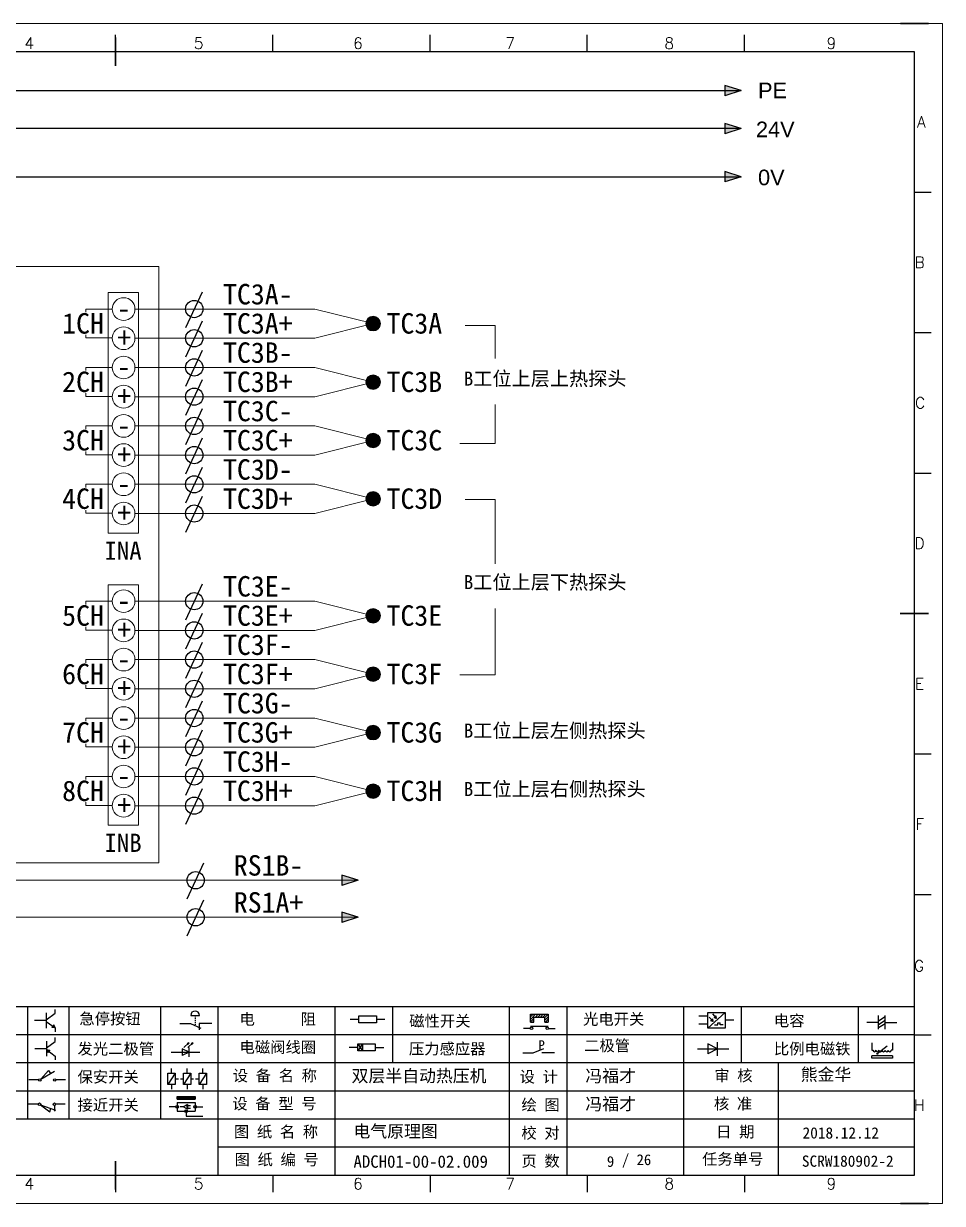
# Model space of a CAD drawing. Extents: x 33864 to 41687, y -3582 to -110.
# Drawn here: x 38392.3 to 38555.8, y -2914.6 to -2704.6 of the extents above; entities that cross this region are included whole.
import ezdxf
from ezdxf.enums import TextEntityAlignment as Align

# ---------------------------------------------------------------- set-up
doc = ezdxf.new("R2010")
doc.units = 0
doc.header["$MEASUREMENT"] = 0
doc.layers.add('AE_BOR', color=1, linetype='Continuous')
doc.layers.add('MISC', color=2, linetype='Continuous')
doc.styles.add('WD', font='romans.shx', dxfattribs={"bigfont": 'gbcbig.shx'})
doc.styles.add('样式 0', font='')
doc.styles.add('样式 8', font='arial.ttf')
doc.styles.add('汉字', font='')
doc.styles.get('样式 0').set_extended_font_data('KaiTi_GB2312')
doc.styles.get('汉字').set_extended_font_data('新宋体')

# ---------------------------------------------------------------- blocks, each defined once
blk = doc.blocks.new('磁性开关')
at = {"linetype": 'ByBlock'}
h = blk.add_hatch(dxfattribs=at)
h.set_pattern_fill('ANSI31', color=256, scale=0.1, style=0)
h.set_pattern_definition([(45, (0, 0), (-0.224506403, 0.224506403), [])])
h.paths.add_polyline_path([(-1907.69, -775.29), (-1910.88, -775.29), (-1910.88, -776.69), (-1910.25, -776.69), (-1910.25, -775.79), (-1908.31, -775.79), (-1908.31, -776.69), (-1907.69, -776.69)])
for p, q in [((-1910.88, -776.69), (-1910.88, -775.29)), ((-1910.88, -775.29), (-1907.69, -775.29)), ((-1910.88, -776.69), (-1910.25, -776.69)), ((-1910.25, -776.69), (-1910.25, -775.79)), ((-1910.25, -775.79), (-1908.31, -775.79)), ((-1908.31, -776.69), (-1908.31, -775.79)), ((-1908.31, -776.69), (-1907.69, -776.69)), ((-1907.69, -775.29), (-1907.69, -776.69)), ((-1910.91, -777.81), (-1912.09, -777.81)), ((-1910.88, -777.39), (-1907.69, -777.39)), ((-1907.66, -777.81), (-1906.48, -777.81))]:
    blk.add_line(p, q, dxfattribs=at)
for centre in [(-1910.68, -777.81), (-1907.88, -777.81)]:
    blk.add_circle(centre, 0.225, dxfattribs=at)
blk = doc.blocks.new('光电开关')
at = {"linetype": 'ByBlock'}
h = blk.add_hatch(dxfattribs=at)
h.set_pattern_fill('ANSI31', color=256, scale=0.01, style=0)
h.set_pattern_definition([(45, (0.172267, 0), (-0.0224506403, 0.0224506403), [])])
h.paths.add_polyline_path([(-1882.44, -776.34), (-1882.5, -775.91), (-1882.68, -776.07)])
h.paths.add_polyline_path([(-1882.44, -776.34), (-1882.68, -776.07), (-1882.86, -776.23)])
h.paths.add_polyline_path([(-1883.11, -776.45), (-1883.29, -776.61), (-1883.05, -776.88)])
h.paths.add_polyline_path([(-1883.29, -776.61), (-1883.47, -776.77), (-1883.05, -776.88)])
for p, q in [((-1884.01, -775.96), (-1885.56, -775.96)), ((-1880.91, -775.3), (-1884.01, -778.05)), ((-1883.75, -776.09), (-1883.05, -776.88)), ((-1883.11, -776.45), (-1883.47, -776.77)), ((-1883.05, -776.88), (-1883.47, -776.77)), ((-1883.14, -775.55), (-1882.44, -776.34)), ((-1883.05, -776.88), (-1883.11, -776.45)), ((-1882.5, -775.91), (-1882.86, -776.23)), ((-1882.44, -776.34), (-1882.86, -776.23)), ((-1882.44, -776.34), (-1882.5, -775.91)), ((-1879.37, -776.67), (-1880.91, -776.67)), ((-1884.01, -777.39), (-1885.56, -777.39)), ((-1882.78, -777.47), (-1882.23, -777.47)), ((-1882.23, -777.47), (-1882.23, -777.14)), ((-1882.23, -777.14), (-1881.78, -777.14)), ((-1881.78, -777.47), (-1881.78, -777.14)), ((-1881.23, -777.47), (-1881.78, -777.47))]:
    blk.add_line(p, q, dxfattribs=at)
blk.add_lwpolyline([(-1884.01, -775.3), (-1880.91, -775.3), (-1880.91, -778.05), (-1884.01, -778.05)], close=True, dxfattribs=at)
blk = doc.blocks.new('电磁阀线圈')
at = {"linetype": 'ByBlock'}
for p, q in [((-1854.61, -796.54), (-1856.17, -796.54)), ((-1854.61, -795.92), (-1853.75, -797.16)), ((-1853.75, -795.92), (-1854.61, -797.16)), ((-1853.75, -795.92), (-1853.75, -797.16)), ((-1851.53, -796.54), (-1849.97, -796.54))]:
    blk.add_line(p, q, dxfattribs=at)
blk.add_lwpolyline([(-1854.61, -795.92), (-1851.53, -795.92), (-1851.53, -797.16), (-1854.61, -797.16)], close=True, dxfattribs=at)
blk = doc.blocks.new('压力感应器')
at = {"linetype": 'ByBlock'}
for p, q in [((-1815.59, -777.73), (-1813.71, -776.93)), ((-1817.44, -777.73), (-1815.59, -777.73)), ((-1811.78, -777.73), (-1814.05, -777.73))]:
    blk.add_line(p, q, dxfattribs=at)
at = {"linetype": 'ByBlock', "insert": (-1814.65, -775.48), "char_height": 1.68, "width": 1.2242, "attachment_point": 1}
blk.add_mtext('{\\fNSimSun|b0|i0|c134|p49;P}', dxfattribs=at)
blk = doc.blocks.new('二极管')
at = {"linetype": 'ByBlock'}
for p, q in [((-1787.52, -776.77), (-1781.92, -776.77)), ((-1783.97, -776.77), (-1785.69, -775.9)), ((-1785.69, -775.9), (-1785.69, -777.65)), ((-1783.97, -776.77), (-1785.69, -777.65)), ((-1783.97, -777.99), (-1783.97, -775.56))]:
    blk.add_line(p, q, dxfattribs=at)
blk = doc.blocks.new('NPN三极管')
at = {"linetype": 'ByBlock'}
for p, q in [((-1785.73, -780.61), (-1785.73, -783.32)), ((-1785.73, -781.82), (-1784.15, -780.66)), ((-1784.15, -780.66), (-1784.15, -779.98)), ((-1785.73, -781.97), (-1787.81, -781.97)), ((-1785.73, -782.11), (-1784.15, -783.27)), ((-1784.41, -782.73), (-1784.74, -783.18)), ((-1784.15, -783.27), (-1784.74, -783.18)), ((-1784.15, -783.27), (-1784.41, -782.73)), ((-1784.15, -783.27), (-1784.15, -783.96))]:
    blk.add_line(p, q, dxfattribs=at)
blk = doc.blocks.new('PNP三极管')
at = {"linetype": 'ByBlock'}
for p, q in [((-1784.9, -785.38), (-1784.9, -788.09)), ((-1783.32, -785.43), (-1783.32, -784.75)), ((-1784.9, -786.74), (-1786.98, -786.74)), ((-1784.9, -786.59), (-1783.32, -785.43)), ((-1784.9, -786.88), (-1783.32, -788.04)), ((-1784.9, -786.88), (-1784.31, -786.97)), ((-1784.9, -786.88), (-1784.64, -787.42)), ((-1784.31, -786.97), (-1784.64, -787.42)), ((-1783.32, -788.04), (-1783.32, -788.73))]:
    blk.add_line(p, q, dxfattribs=at)
blk = doc.blocks.new('常开行程开关')
at = {"linetype": 'ByBlock'}
for p, q in [((-1785.89, -792.17), (-1784.52, -790.62)), ((-1785.89, -792.17), (-1783.43, -790.72)), ((-1784.52, -790.62), (-1784.19, -791.17)), ((-1786.29, -792.3), (-1788.01, -792.3)), ((-1781.48, -792.3), (-1783.21, -792.3))]:
    blk.add_line(p, q, dxfattribs=at)
for centre in [(-1786.07, -792.3), (-1783.42, -792.3)]:
    blk.add_circle(centre, 0.219, dxfattribs=at)
blk = doc.blocks.new('常闭行程开关')
at = {"linetype": 'ByBlock'}
for p, q in [((-1786.34, -796.62), (-1788.07, -796.62)), ((-1785.93, -796.72), (-1783.25, -797.7)), ((-1785.93, -796.72), (-1784.3, -798)), ((-1784.3, -798), (-1784.08, -797.4)), ((-1783.48, -796.84), (-1783.48, -797.85)), ((-1781.54, -796.62), (-1783.26, -796.62))]:
    blk.add_line(p, q, dxfattribs=at)
for centre in [(-1786.12, -796.62), (-1783.48, -796.62)]:
    blk.add_circle(centre, 0.219, dxfattribs=at)
blk = doc.blocks.new('电容')
at = {"linetype": 'ByBlock'}
for p, q in [((-1756.08, -782.99), (-1756.08, -780.56)), ((-1754.86, -780.79), (-1756.08, -781.55)), ((-1754.86, -782.99), (-1754.86, -780.56)), ((-1756.08, -781.77), (-1758.13, -781.77)), ((-1754.86, -781.44), (-1756.08, -782.2)), ((-1754.86, -781.99), (-1756.08, -782.75)), ((-1754.86, -781.77), (-1752.81, -781.77))]:
    blk.add_line(p, q, dxfattribs=at)
blk = doc.blocks.new('发光二极管')
at = {"linetype": 'ByBlock'}
for p, q in [((-1755.78, -785.92), (-1754.89, -785.14)), ((-1754.89, -785.14), (-1755.2, -785.22)), ((-1755.2, -785.22), (-1755.01, -785.43)), ((-1755.08, -785.92), (-1754.18, -785.14)), ((-1754.89, -785.14), (-1755.01, -785.43)), ((-1754.18, -785.14), (-1754.49, -785.22)), ((-1754.49, -785.22), (-1754.31, -785.43)), ((-1754.18, -785.14), (-1754.31, -785.43)), ((-1758.01, -786.77), (-1752.89, -786.77)), ((-1754.84, -786.77), (-1756.04, -786.16)), ((-1756.04, -786.16), (-1756.04, -787.39)), ((-1754.84, -786.77), (-1756.04, -787.39)), ((-1754.84, -787.63), (-1754.84, -785.92))]:
    blk.add_line(p, q, dxfattribs=at)
blk = doc.blocks.new('比例电磁阀')
at = {"linetype": 'ByBlock'}
for p, q in [((-1757.26, -775.38), (-1757.26, -776.71)), ((-1757.26, -776.71), (-1757.05, -776.71)), ((-1754.5, -775.98), (-1756.35, -777.44)), ((-1753.58, -776.71), (-1753.8, -776.71)), ((-1753.58, -775.38), (-1753.58, -776.71)), ((-1753.6, -777.73), (-1757.25, -777.73)), ((-1757.25, -778.13), (-1757.25, -777.73)), ((-1753.6, -778.13), (-1757.25, -778.13)), ((-1756.35, -777.44), (-1756.25, -777.25)), ((-1756.35, -777.44), (-1756.15, -777.38)), ((-1756.15, -777.38), (-1756.25, -777.25)), ((-1753.6, -777.73), (-1753.6, -778.13))]:
    blk.add_line(p, q, dxfattribs=at)
for centre in [(-1756.78, -776.71), (-1756.24, -776.71), (-1755.7, -776.71), (-1755.15, -776.71), (-1754.61, -776.71), (-1754.07, -776.71)]:
    blk.add_arc(centre, 0.271, 180, 0, dxfattribs=at)
blk = doc.blocks.new('保安开关')
at = {"linetype": 'ByBlock'}
for p, q in [((-1757.33, -790.79), (-1758.6, -792.81)), ((-1757.96, -790.79), (-1757.96, -789.97)), ((-1754.54, -790.79), (-1755.81, -792.81)), ((-1755.17, -790.79), (-1755.17, -789.97)), ((-1751.75, -790.79), (-1753.02, -792.81)), ((-1752.39, -790.79), (-1752.39, -789.97)), ((-1757.96, -792.81), (-1757.96, -793.62)), ((-1757.33, -791.8), (-1756.72, -791.8)), ((-1756.35, -791.8), (-1755.89, -791.8)), ((-1755.17, -792.81), (-1755.17, -793.62)), ((-1754.52, -791.8), (-1754.06, -791.8)), ((-1753.69, -791.8), (-1753.08, -791.8)), ((-1752.39, -792.81), (-1752.39, -793.62))]:
    blk.add_line(p, q, dxfattribs=at)
for points in [[(-1758.6, -790.79), (-1757.33, -790.79), (-1757.33, -792.81), (-1758.6, -792.81)], [(-1755.81, -790.79), (-1754.54, -790.79), (-1754.54, -792.81), (-1755.81, -792.81)], [(-1753.02, -790.79), (-1751.75, -790.79), (-1751.75, -792.81), (-1753.02, -792.81)]]:
    blk.add_lwpolyline(points, close=True, dxfattribs=at)
blk = doc.blocks.new('接近开关')
at = {"linetype": 'ByBlock'}
h = blk.add_hatch(dxfattribs=at)
h.set_pattern_fill('ANSI31', color=256, scale=0.01, style=0)
h.set_pattern_definition([(45, (-89.131516, -30.795668), (-0.0224506403, 0.0224506403), [])])
h.paths.add_polyline_path([(-1513.76, -1123.35), (-1513.76, -1122.85), (-1516.96, -1122.85), (-1516.96, -1123.35)])
for p, q in [((-1516.96, -1123.35), (-1516.96, -1122.85)), ((-1516.96, -1122.85), (-1513.76, -1122.85)), ((-1516.96, -1123.35), (-1513.76, -1123.35)), ((-1513.76, -1122.85), (-1513.76, -1123.35)), ((-1517.18, -1124.71), (-1518.36, -1124.71)), ((-1516.96, -1123.95), (-1513.76, -1123.95)), ((-1516.96, -1123.95), (-1516.96, -1125.47)), ((-1516.96, -1125.47), (-1513.76, -1125.47)), ((-1515.91, -1124.71), (-1516.45, -1124.71)), ((-1515.11, -1124.31), (-1515.91, -1124.71)), ((-1515.11, -1125.11), (-1515.91, -1124.71)), ((-1515.33, -1124.53), (-1515.17, -1124.53)), ((-1515.33, -1124.88), (-1515.17, -1124.88)), ((-1515.25, -1124.45), (-1515.25, -1124.61)), ((-1515.11, -1124.31), (-1515.11, -1125.11)), ((-1515.11, -1124.48), (-1514.58, -1124.48)), ((-1515.11, -1124.94), (-1514.58, -1124.94)), ((-1513.76, -1123.95), (-1513.76, -1125.47)), ((-1513.54, -1124.71), (-1512.36, -1124.71)), ((-1515.36, -1125.69), (-1515.36, -1126.36)), ((-1515.36, -1126.36), (-1512.36, -1126.36))]:
    blk.add_line(p, q, dxfattribs=at)
for centre in [(-1516.96, -1124.71), (-1515.36, -1125.47), (-1513.76, -1124.71)]:
    blk.add_circle(centre, 0.225, dxfattribs=at)
blk = doc.blocks.new('电阻')
at = {"linetype": 'ByBlock'}
for p, q in [((-3.09, 0), (-1.57, 0)), ((1.57, 0), (3.09, 0))]:
    blk.add_line(p, q, dxfattribs=at)
blk.add_lwpolyline([(-1.57, 0.63), (1.57, 0.63), (1.57, -0.63), (-1.57, -0.63)], close=True, dxfattribs=at)
blk = doc.blocks.new('急停按钮')
at = {"linetype": 'ByBlock'}
for p, q in [((-1.86, 0), (0, 0)), ((0, 0), (1.88, -0.81)), ((0.06, 1.45), (1.61, 1.45)), ((0.83, 1.45), (0.83, 1.24)), ((0.83, 1.07), (0.83, 0.85)), ((0.83, 0.68), (0.83, 0.47)), ((0.83, 0.29), (0.83, 0.08)), ((3.81, 0), (1.54, 0)), ((1.54, 0), (1.54, -1.15)), ((0.83, -0.09), (0.83, -0.24))]:
    blk.add_line(p, q, dxfattribs=at)
blk.add_arc((0.83, 1.45), 0.774, 0, 180)

msp = doc.modelspace()

# ---------------------------------------------------------------- hatches: boundary and pattern name
for points in [[(38517.108, -2722.406), (38520.026, -2723.341), (38517.108, -2724.276)], [(38517.108, -2730.971), (38520.026, -2731.907), (38517.108, -2732.842)], [(38448.93, -2856.203), (38451.849, -2857.138), (38448.93, -2858.073)], [(38448.93, -2862.784), (38451.849, -2863.72), (38448.93, -2864.655)]]:
    msp.add_hatch(color=256).paths.add_polyline_path(points)
at = {"lineweight": 0}
h = msp.add_hatch(color=256, dxfattribs=at)
edge = h.paths.add_edge_path()
edge.add_arc((38454.494, -2758.055), 1.3, 0, 360)
h = msp.add_hatch(color=256, dxfattribs=at)
edge = h.paths.add_edge_path()
edge.add_arc((38454.494, -2768.455), 1.3, 0, 360)
h = msp.add_hatch(color=256, dxfattribs=at)
edge = h.paths.add_edge_path()
edge.add_arc((38454.494, -2778.855), 1.3, 0, 360)
h = msp.add_hatch(color=256, dxfattribs=at)
edge = h.paths.add_edge_path()
edge.add_arc((38454.494, -2789.255), 1.3, 0, 360)
h = msp.add_hatch(color=256, dxfattribs=at)
edge = h.paths.add_edge_path()
edge.add_arc((38454.494, -2810.055), 1.3, 0, 360)
h = msp.add_hatch(color=256, dxfattribs=at)
edge = h.paths.add_edge_path()
edge.add_arc((38454.494, -2820.455), 1.3, 0, 360)
h = msp.add_hatch(color=256, dxfattribs=at)
edge = h.paths.add_edge_path()
edge.add_arc((38454.494, -2830.855), 1.3, 0, 360)
h = msp.add_hatch(color=256, dxfattribs=at)
edge = h.paths.add_edge_path()
edge.add_arc((38454.494, -2841.255), 1.3, 0, 360)
at = {"layer": 'MISC'}
msp.add_hatch(color=256, dxfattribs=at).paths.add_polyline_path([(38517.108, -2715.641), (38520.026, -2716.576), (38517.108, -2717.512)])

# ---------------------------------------------------------------- linework, layer by layer
for p, q in [((38550.85, -2709.649), (38263.85, -2709.649)), ((38550.85, -2909.649), (38550.85, -2709.649)), ((38520.026, -2723.341), (38517.108, -2722.406)), ((38517.108, -2722.406), (38517.108, -2724.276)), ((38520.026, -2723.341), (38517.108, -2724.276)), ((38284.31, -2731.907), (38520.026, -2731.907)), ((38520.026, -2731.907), (38517.108, -2730.971)), ((38517.108, -2730.971), (38517.108, -2732.842)), ((38520.026, -2731.907), (38517.108, -2732.842)), ((38421.146, -2758.767), (38424.099, -2752.38)), ((38421.146, -2763.967), (38424.099, -2757.58)), ((38421.146, -2769.167), (38424.099, -2762.78)), ((38421.146, -2774.367), (38424.099, -2767.98)), ((38421.146, -2779.567), (38424.099, -2773.18)), ((38421.146, -2784.767), (38424.099, -2778.38)), ((38421.146, -2789.967), (38424.099, -2783.58)), ((38421.146, -2795.167), (38424.099, -2788.78)), ((38421.146, -2810.767), (38424.099, -2804.38)), ((38421.146, -2815.967), (38424.099, -2809.58)), ((38421.146, -2821.167), (38424.099, -2814.78)), ((38421.146, -2826.367), (38424.099, -2819.98)), ((38421.146, -2831.567), (38424.099, -2825.18)), ((38421.146, -2836.767), (38424.099, -2830.38)), ((38421.146, -2841.967), (38424.099, -2835.58)), ((38421.146, -2847.167), (38424.099, -2840.78)), ((38421.4, -2860.446), (38424.353, -2854.059)), ((38451.849, -2857.138), (38448.93, -2856.203)), ((38448.93, -2856.203), (38448.93, -2858.073)), ((38451.849, -2857.138), (38448.93, -2858.073)), ((38421.4, -2867.032), (38424.353, -2860.644)), ((38451.849, -2863.72), (38448.93, -2862.784)), ((38448.93, -2862.784), (38448.93, -2864.655)), ((38451.849, -2863.72), (38448.93, -2864.655)), ((38268.88, -2909.649), (38548.38, -2909.649)), ((38389.647, -2909.649), (38449.597, -2909.649)), ((38449.597, -2909.649), (38518.382, -2909.649))]:
    msp.add_line(p, q)
at = {"color": 0}
msp.add_line((38520.026, -2723.341), (38284.31, -2723.341), dxfattribs=at)
at = {"lineweight": 0}
for p, q in [((38340.196, -2747.905), (38416.317, -2747.905)), ((38416.317, -2747.905), (38416.317, -2854.054)), ((38407.341, -2752.538), (38412.718, -2752.538)), ((38407.341, -2795.348), (38407.341, -2752.538)), ((38412.718, -2752.538), (38412.718, -2795.348)), ((38408.06, -2755.455), (38403.322, -2755.455)), ((38403.322, -2755.455), (38403.322, -2756.022)), ((38412.099, -2755.455), (38444.094, -2755.455)), ((38454.494, -2758.055), (38444.094, -2755.455)), ((38454.494, -2758.055), (38444.094, -2760.655)), ((38470.886, -2758.387), (38476.242, -2758.387)), ((38476.242, -2758.387), (38476.242, -2764.246)), ((38403.322, -2760.034), (38403.322, -2760.6)), ((38408.061, -2760.6), (38403.322, -2760.6)), ((38412.099, -2760.655), (38444.094, -2760.655)), ((38408.06, -2765.855), (38403.322, -2765.855)), ((38403.322, -2765.855), (38403.322, -2766.422)), ((38412.099, -2765.855), (38444.094, -2765.855)), ((38454.494, -2768.455), (38444.094, -2765.855)), ((38454.494, -2768.455), (38444.094, -2771.055)), ((38403.322, -2770.434), (38403.322, -2771)), ((38408.061, -2771), (38403.322, -2771)), ((38412.099, -2771.055), (38444.094, -2771.055)), ((38476.242, -2772.472), (38476.242, -2779.401)), ((38408.06, -2776.255), (38403.322, -2776.255)), ((38403.322, -2776.255), (38403.322, -2776.822)), ((38412.099, -2776.255), (38444.094, -2776.255)), ((38454.494, -2778.855), (38444.094, -2776.255)), ((38454.494, -2778.855), (38444.094, -2781.455)), ((38469.933, -2779.401), (38476.242, -2779.401)), ((38403.322, -2780.834), (38403.322, -2781.4)), ((38408.061, -2781.4), (38403.322, -2781.4)), ((38412.099, -2781.455), (38444.094, -2781.455)), ((38408.06, -2786.655), (38403.322, -2786.655)), ((38403.322, -2786.655), (38403.322, -2787.222)), ((38412.099, -2786.655), (38444.094, -2786.655)), ((38454.494, -2789.255), (38444.094, -2786.655)), ((38454.494, -2789.255), (38444.094, -2791.855)), ((38470.886, -2789.367), (38476.242, -2789.367)), ((38476.242, -2789.367), (38476.242, -2800.815)), ((38403.322, -2791.234), (38403.322, -2791.8)), ((38408.061, -2791.8), (38403.322, -2791.8)), ((38412.099, -2791.855), (38444.094, -2791.855)), ((38412.718, -2795.348), (38407.341, -2795.348)), ((38407.341, -2804.538), (38412.718, -2804.538)), ((38407.341, -2847.348), (38407.341, -2804.538)), ((38412.718, -2804.538), (38412.718, -2847.348)), ((38408.06, -2807.455), (38403.322, -2807.455)), ((38403.322, -2807.455), (38403.322, -2808.022)), ((38412.099, -2807.455), (38444.094, -2807.455)), ((38454.494, -2810.055), (38444.094, -2807.455)), ((38476.242, -2808.744), (38476.242, -2820.544)), ((38454.494, -2810.055), (38444.094, -2812.655)), ((38403.322, -2812.034), (38403.322, -2812.6)), ((38408.061, -2812.6), (38403.322, -2812.6)), ((38412.099, -2812.655), (38444.094, -2812.655)), ((38408.06, -2817.855), (38403.322, -2817.855)), ((38403.322, -2817.855), (38403.322, -2818.422)), ((38412.099, -2817.855), (38444.094, -2817.855)), ((38454.494, -2820.455), (38444.094, -2817.855)), ((38454.494, -2820.455), (38444.094, -2823.055)), ((38469.933, -2820.544), (38476.242, -2820.544)), ((38403.322, -2822.434), (38403.322, -2823)), ((38408.061, -2823), (38403.322, -2823)), ((38412.099, -2823.055), (38444.094, -2823.055)), ((38408.06, -2828.255), (38403.322, -2828.255)), ((38403.322, -2828.255), (38403.322, -2828.822)), ((38412.099, -2828.255), (38444.094, -2828.255)), ((38454.494, -2830.855), (38444.094, -2828.255)), ((38403.322, -2832.834), (38403.322, -2833.4)), ((38454.494, -2830.855), (38444.094, -2833.455)), ((38408.061, -2833.4), (38403.322, -2833.4)), ((38412.099, -2833.455), (38444.094, -2833.455)), ((38408.06, -2838.655), (38403.322, -2838.655)), ((38403.322, -2838.655), (38403.322, -2839.222)), ((38412.099, -2838.655), (38444.094, -2838.655)), ((38454.494, -2841.255), (38444.094, -2838.655)), ((38454.494, -2841.255), (38444.094, -2843.855)), ((38403.322, -2843.234), (38403.322, -2843.8)), ((38408.061, -2843.8), (38403.322, -2843.8)), ((38412.099, -2843.855), (38444.094, -2843.855)), ((38412.718, -2847.348), (38407.341, -2847.348)), ((38416.317, -2854.054), (38340.196, -2854.054)), ((38385.257, -2857.134), (38451.849, -2857.134)), ((38375.746, -2863.72), (38451.849, -2863.72))]:
    msp.add_line(p, q, dxfattribs=at)
at = {"linetype": 'ByBlock'}
for p, q in [((38550.85, -2879.649), (38263.85, -2879.649)), ((38550.85, -2884.649), (38263.85, -2884.649)), ((38550.85, -2889.649), (38263.85, -2889.649)), ((38550.85, -2894.649), (38263.85, -2894.649)), ((38550.85, -2899.649), (38263.85, -2899.649)), ((38550.85, -2904.649), (38426.873, -2904.649))]:
    msp.add_line(p, q, dxfattribs=at)
at = {"lineweight": -2}
for p, q in [((38392.966, -2879.649), (38392.966, -2899.649)), ((38400.325, -2879.649), (38400.325, -2899.649)), ((38416.636, -2879.649), (38416.636, -2899.649)), ((38426.873, -2879.649), (38426.873, -2909.565)), ((38447.684, -2879.649), (38447.684, -2889.649)), ((38457.922, -2879.649), (38457.922, -2889.649)), ((38478.732, -2879.649), (38478.732, -2889.649)), ((38488.97, -2879.649), (38488.97, -2889.649)), ((38509.78, -2879.649), (38509.78, -2889.649)), ((38520.018, -2879.649), (38520.018, -2889.649)), ((38540.828, -2879.649), (38540.828, -2889.649)), ((38447.684, -2889.649), (38447.684, -2909.565)), ((38478.732, -2889.649), (38478.732, -2909.649)), ((38488.97, -2889.649), (38488.97, -2909.649)), ((38509.78, -2889.649), (38509.78, -2909.649)), ((38526.633, -2889.649), (38526.633, -2909.649))]:
    msp.add_line(p, q, dxfattribs=at)
at = {"ltscale": 2}
for p, q in [((38550.85, -2909.649), (38550.85, -2888.203)), ((38518.382, -2909.649), (38548.38, -2909.649)), ((38518.382, -2909.649), (38550.85, -2909.649))]:
    msp.add_line(p, q, dxfattribs=at)
at = {"lineweight": 0}
for centre, radius in [((38410.08, -2755.455), 2.02), ((38454.494, -2758.055), 1.3), ((38410.08, -2760.655), 2.02), ((38410.08, -2765.855), 2.02), ((38454.494, -2768.455), 1.3), ((38410.08, -2771.055), 2.02), ((38410.08, -2776.255), 2.02), ((38454.494, -2778.855), 1.3), ((38410.08, -2781.455), 2.02), ((38410.08, -2786.655), 2.02), ((38454.494, -2789.255), 1.3), ((38410.08, -2791.855), 2.02), ((38410.08, -2807.455), 2.02), ((38454.494, -2810.055), 1.3), ((38410.08, -2812.655), 2.02), ((38410.08, -2817.855), 2.02), ((38454.494, -2820.455), 1.3), ((38410.08, -2823.055), 2.02), ((38410.08, -2828.255), 2.02), ((38454.494, -2830.855), 1.3), ((38410.08, -2833.455), 2.02), ((38410.08, -2838.655), 2.02), ((38454.494, -2841.255), 1.3), ((38410.08, -2843.855), 2.02)]:
    msp.add_circle(centre, radius, dxfattribs=at)
at = {"color": 6}
for centre in [(38422.65, -2755.455), (38422.65, -2760.655), (38422.65, -2765.855), (38422.65, -2771.055), (38422.65, -2776.255), (38422.65, -2781.455), (38422.65, -2786.655), (38422.65, -2791.855), (38422.65, -2807.455), (38422.65, -2812.655), (38422.65, -2817.855), (38422.65, -2823.055), (38422.65, -2828.255), (38422.65, -2833.455), (38422.65, -2838.655), (38422.65, -2843.855), (38422.904, -2857.134), (38422.904, -2863.72)]:
    msp.add_circle(centre, 1.538, dxfattribs=at)
at = {"layer": 'AE_BOR', "color": 1, "lineweight": 15}
for p, q in [((38258.847, -2704.649), (38555.847, -2704.649)), ((38555.847, -2704.649), (38555.847, -2914.649)), ((38555.847, -2914.649), (38258.847, -2914.649))]:
    msp.add_line(p, q, dxfattribs=at)
at = {"layer": 'AE_BOR', "lineweight": 30}
for p, q in [((38553.38, -2704.649), (38548.38, -2704.649)), ((38553.38, -2914.649), (38548.38, -2914.649))]:
    msp.add_line(p, q, dxfattribs=at)
at = {"layer": 'AE_BOR'}
for p, q in [((38408.63, -2709.649), (38408.63, -2706.649)), ((38436.63, -2709.649), (38436.63, -2706.649)), ((38464.63, -2709.649), (38464.63, -2706.649)), ((38492.63, -2709.649), (38492.63, -2706.649)), ((38520.63, -2709.649), (38520.63, -2706.649)), ((38550.85, -2734.649), (38553.85, -2734.649)), ((38550.85, -2759.649), (38553.85, -2759.649)), ((38550.85, -2784.649), (38553.85, -2784.649)), ((38550.85, -2834.649), (38553.85, -2834.649)), ((38550.85, -2859.649), (38553.85, -2859.649)), ((38550.85, -2884.649), (38553.85, -2884.649)), ((38408.63, -2909.649), (38408.63, -2912.649)), ((38436.63, -2909.649), (38436.63, -2912.649)), ((38464.63, -2909.649), (38464.63, -2912.649)), ((38492.63, -2909.649), (38492.63, -2912.649)), ((38520.63, -2909.649), (38520.63, -2912.649))]:
    msp.add_line(p, q, dxfattribs=at)
at = {"layer": 'AE_BOR', "color": 2, "lineweight": 30}
for p, q in [((38408.63, -2712.149), (38408.63, -2707.149)), ((38548.35, -2809.649), (38553.35, -2809.649)), ((38408.63, -2907.149), (38408.63, -2912.149)), ((38408.63, -2909.649), (38408.63, -2912.149))]:
    msp.add_line(p, q, dxfattribs=at)
at = {"layer": 'MISC'}
for p, q in [((38284.322, -2716.576), (38520.026, -2716.576)), ((38520.026, -2716.576), (38517.108, -2715.641)), ((38517.108, -2715.641), (38517.108, -2717.512)), ((38520.026, -2716.576), (38517.108, -2717.512))]:
    msp.add_line(p, q, dxfattribs=at)

# ---------------------------------------------------------------- block references
at = {"linetype": 'ByBlock'}
for name, p in [('NPN三极管', (40182.044, -2100.147)), ('磁性开关', (40393.376, -2105.69)), ('光电开关', (40398.071, -2105.381)), ('电容', (40300.538, -2100.668)), ('PNP三极管', (40181.219, -2100.376)), ('发光二极管', (40176.562, -2100.957)), ('电磁阀线圈', (40306.372, -2090.352)), ('压力感应器', (40298.57, -2110.134)), ('二极管', (40299.759, -2110.376)), ('比例电磁阀', (40300.538, -2110.668)), ('常开行程开关', (40181.219, -2100.376)), ('保安开关', (40176.562, -2100.668)), ('接近开关', (39936.563, -1772.752)), ('常闭行程开关', (40181.219, -2100.376))]:
    msp.add_blockref(name, p, dxfattribs=at)
for name, p in [('急停按钮', (38421.962, -2882.634)), ('电阻', (38453.503, -2881.873))]:
    msp.add_blockref(name, p)

# ---------------------------------------------------------------- texts
at = {"char_height": 2.772, "attachment_point": 1, "style": '样式 8'}
for s, insert, width in [('24V', (38522.646, -2722.093), 15.27425), ('0V', (38523.021, -2730.646), 4.96666)]:
    msp.add_mtext(s, dxfattribs=dict(at, insert=insert, width=width))
at = {"lineweight": 0, "attachment_point": 1}
for s, insert, char_height, width in [('{\\fSimSun|b0|i0|c134|p2;B工位上层上热探头}', (38470.623, -2766.588), 2.5, 30.5159), ('{\\fSimSun|b0|i0|c134|p2;INA}', (38406.658, -2796.841), 3.25, 9.25756), ('{\\fSimSun|b0|i0|c134|p2;B工位上层下热探头}', (38470.623, -2802.814), 2.5, 31.52519), ('{\\fSimSun|b0|i0|c134|p2;B工位上层左侧热探头}', (38470.623, -2829.241), 2.5, 39.5669), ('{\\fSimSun|b0|i0|c134|p2;B工位上层右侧热探头}', (38470.623, -2839.641), 2.5, 39.5669), ('{\\fSimSun|b0|i0|c134|p2;INB}', (38406.658, -2848.841), 3.25, 9.25756)]:
    msp.add_mtext(s, dxfattribs=dict(at, insert=insert, char_height=char_height, width=width))
at = {"char_height": 2, "attachment_point": 1, "style": '汉字'}
for s, insert in [('{\\fKaiTi_GB2312|b0|i0|c134|p49;急停按钮}', (38402.201, -2880.77)), ('{\\fKaiTi_GB2312|b0|i0|c134|p49;电      阻}', (38430.708, -2880.842)), ('{\\fKaiTi_GB2312|b0|i0|c134|p49;磁性开关}', (38460.919, -2881.178)), ('{\\fKaiTi_GB2312|b0|i0|c134|p49;光电开关}', (38491.869, -2880.841)), ('{\\fKaiTi_GB2312|b0|i0|c134|p49;电容}', (38525.845, -2881.129)), ('{\\fKaiTi_GB2312|b0|i0|c134|p49;二极管}', (38492.051, -2885.557)), ('{\\fKaiTi_GB2312|b0|i0|c134|p49;发光二极管}', (38401.868, -2886.129)), ('{\\fKaiTi_GB2312|b0|i0|c134|p49;电磁阀线圈}', (38430.708, -2885.842)), ('{\\fKaiTi_GB2312|b0|i0|c134|p49;压力感应器}', (38460.866, -2886.119)), ('{\\fKaiTi_GB2312|b0|i0|c134|p49;比例电磁铁}', (38525.845, -2886.129)), ('{\\fKaiTi_GB2312|b0|i0|c134|p49;保安开关}', (38401.868, -2891.129)), ('{\\fKaiTi_GB2312|b0|i0|c134|p0;设 备 名 称}', (38429.501, -2890.894)), ('{\\fKaiTi_GB2312|b0|i0|c134|p0;设 计}', (38480.568, -2891.11)), ('{\\fKaiTi_GB2312|b0|i0|c134|p0;审 核}', (38515.236, -2890.9)), ('{\\fKaiTi_GB2312|b0|i0|c134|p49;接近开关}', (38401.868, -2896.129)), ('{\\fKaiTi_GB2312|b0|i0|c134|p0;设 备 型 号}', (38429.426, -2895.894)), ('{\\fKaiTi_GB2312|b0|i0|c134|p0;绘 图}', (38480.896, -2896.11)), ('{\\fKaiTi_GB2312|b0|i0|c134|p0;核 准}', (38515.165, -2895.9)), ('{\\fKaiTi_GB2312|b0|i0|c134|p0;图 纸 名 称}', (38429.71, -2900.894)), ('{\\fKaiTi_GB2312|b0|i0|c134|p0;校 对}', (38480.896, -2901.11)), ('{\\fKaiTi_GB2312|b0|i0|c134|p0;日 期}', (38515.562, -2900.9)), ('{\\fKaiTi_GB2312|b0|i0|c134|p0;图 纸 编 号}', (38429.828, -2905.846)), ('{\\fKaiTi_GB2312|b0|i0|c134|p0;页 数}', (38480.896, -2906.11)), ('{\\fKaiTi_GB2312|b0|i0|c134|p0;任务单号}', (38513.063, -2905.751)), ('{\\fKaiTi_GB2312|b0|i0|c134|p0;SCRW180902-2}', (38530.827, -2906.124))]:
    msp.add_mtext(s, dxfattribs=dict(at, insert=insert))
at = {"attachment_point": 1}
for s, insert, char_height, width in [('{\\fKaiTi_GB2312|b0|i0|c134|p49;双层半自动热压机}', (38450.669, -2890.84), 2.2, 27.73841), ('{\\fKaiTi_GB2312|b0|i0|c134|p49;冯福才}', (38492.28, -2890.851), 2.2, 15.31746), ('{\\fKaiTi_GB2312|b0|i0|c134|p49;熊金华}', (38530.62, -2890.594), 2.2, 15.31746), ('{\\fKaiTi_GB2312|b0|i0|c134|p49;冯福才}', (38492.28, -2895.851), 2.2, 15.31746), ('{\\fKaiTi_GB2312|b0|i0|c134|p49;电气原理图}', (38450.993, -2900.702), 2.2, 25.88003), ('{\\fKaiTi_GB2312|b0|i0|c134|p49;2018.12.12}', (38530.95, -2901.104), 2, 60.2542), ('{\\fKaiTi_GB2312|b0|i0|c134|p49;ADCH01-00-02.009}', (38450.993, -2906.102), 2.2, 25.68687), ('{\\fKaiTi_GB2312|b0|i0|c134|p49;9}', (38496.114, -2906.23), 1.92, 2.26819), ('{\\fKaiTi_GB2312|b0|i0|c134|p49;/ 26}', (38498.785, -2905.908), 1.92, 6.84443)]:
    msp.add_mtext(s, dxfattribs=dict(at, insert=insert, char_height=char_height, width=width))
at = {"layer": 'AE_BOR', "style": 'WD'}
for s, p in [('4', (38393.292, -2709.149)), ('5', (38423.441, -2709.149)), ('6', (38451.787, -2709.149)), ('7', (38478.884, -2709.149)), ('8', (38507.214, -2709.149)), ('9', (38536.078, -2709.149)), ('4', (38393.292, -2912.149)), ('5', (38423.441, -2912.149)), ('6', (38451.787, -2912.149)), ('7', (38478.884, -2912.149)), ('8', (38507.214, -2912.149)), ('9', (38536.078, -2912.149))]:
    msp.add_text(s, height=2, dxfattribs=at).set_placement(p, align=Align.CENTER)
for s, p in [('A', (38552.874, -2722.149)), ('B', (38552.683, -2747.149)), ('C', (38552.779, -2772.149)), ('D', (38552.683, -2797.149)), ('E', (38552.588, -2822.149)), ('F', (38552.588, -2847.149)), ('F', (38552.588, -2847.149)), ('G', (38552.588, -2872.368)), ('H', (38552.683, -2897.149))]:
    msp.add_text(s, height=2, dxfattribs=at).set_placement(p, align=Align.MIDDLE_RIGHT)
at = {"layer": 'MISC', "insert": (38523.021, -2715.156), "char_height": 2.772, "width": 4.96666, "attachment_point": 1, "style": '样式 8'}
msp.add_mtext('PE', dxfattribs=at)
at = {"layer": 'MISC', "color": 0, "char_height": 3.64, "width": 3.36355, "attachment_point": 1, "style": '样式 0'}
for s, insert in [('{\\fNSimSun|b0|i0|c134|p49;TC3A-}', (38427.775, -2750.99)), ('{\\fNSimSun|b0|i0|c134|p49;1CH}', (38399.129, -2756.19)), ('{\\fNSimSun|b0|i0|c134|p49;-}', (38408.877, -2753.508)), ('{\\fNSimSun|b0|i0|c134|p49;TC3A+}', (38427.775, -2756.19)), ('{\\fNSimSun|b0|i0|c134|p49;TC3A}', (38456.883, -2756.19)), ('{\\fNSimSun|b0|i0|c134|p49;+}', (38408.951, -2758.708)), ('{\\fNSimSun|b0|i0|c134|p49;TC3B-}', (38427.775, -2761.39)), ('{\\fNSimSun|b0|i0|c134|p49;2CH}', (38399.129, -2766.59)), ('{\\fNSimSun|b0|i0|c134|p49;-}', (38408.877, -2763.908)), ('{\\fNSimSun|b0|i0|c134|p49;TC3B+}', (38427.775, -2766.59)), ('{\\fNSimSun|b0|i0|c134|p49;TC3B}', (38456.883, -2766.59)), ('{\\fNSimSun|b0|i0|c134|p49;+}', (38408.951, -2769.108)), ('{\\fNSimSun|b0|i0|c134|p49;TC3C-}', (38427.775, -2771.79)), ('{\\fNSimSun|b0|i0|c134|p49;3CH}', (38399.129, -2776.99)), ('{\\fNSimSun|b0|i0|c134|p49;-}', (38408.877, -2774.308)), ('{\\fNSimSun|b0|i0|c134|p49;TC3C+}', (38427.775, -2776.99)), ('{\\fNSimSun|b0|i0|c134|p49;TC3C}', (38456.883, -2776.99)), ('{\\fNSimSun|b0|i0|c134|p49;+}', (38408.951, -2779.508)), ('{\\fNSimSun|b0|i0|c134|p49;TC3D-}', (38427.775, -2782.19)), ('{\\fNSimSun|b0|i0|c134|p49;4CH}', (38399.129, -2787.39)), ('{\\fNSimSun|b0|i0|c134|p49;-}', (38408.877, -2784.708)), ('{\\fNSimSun|b0|i0|c134|p49;TC3D+}', (38427.775, -2787.39)), ('{\\fNSimSun|b0|i0|c134|p49;TC3D}', (38456.883, -2787.39)), ('{\\fNSimSun|b0|i0|c134|p49;+}', (38408.951, -2789.908)), ('{\\fNSimSun|b0|i0|c134|p49;TC3E-}', (38427.775, -2802.99)), ('{\\fNSimSun|b0|i0|c134|p49;-}', (38408.877, -2805.508)), ('{\\fNSimSun|b0|i0|c134|p49;5CH}', (38399.129, -2808.19)), ('{\\fNSimSun|b0|i0|c134|p49;TC3E+}', (38427.775, -2808.19)), ('{\\fNSimSun|b0|i0|c134|p49;TC3E}', (38456.883, -2808.19)), ('{\\fNSimSun|b0|i0|c134|p49;+}', (38408.951, -2810.708)), ('{\\fNSimSun|b0|i0|c134|p49;TC3F-}', (38427.775, -2813.39)), ('{\\fNSimSun|b0|i0|c134|p49;-}', (38408.877, -2815.908)), ('{\\fNSimSun|b0|i0|c134|p49;6CH}', (38399.129, -2818.59)), ('{\\fNSimSun|b0|i0|c134|p49;TC3F+}', (38427.775, -2818.59)), ('{\\fNSimSun|b0|i0|c134|p49;TC3F}', (38456.883, -2818.59)), ('{\\fNSimSun|b0|i0|c134|p49;+}', (38408.951, -2821.108)), ('{\\fNSimSun|b0|i0|c134|p49;TC3G-}', (38427.775, -2823.79)), ('{\\fNSimSun|b0|i0|c134|p49;-}', (38408.877, -2826.308)), ('{\\fNSimSun|b0|i0|c134|p49;7CH}', (38399.129, -2828.99)), ('{\\fNSimSun|b0|i0|c134|p49;TC3G+}', (38427.775, -2828.99)), ('{\\fNSimSun|b0|i0|c134|p49;TC3G}', (38456.883, -2828.99)), ('{\\fNSimSun|b0|i0|c134|p49;+}', (38408.951, -2831.508)), ('{\\fNSimSun|b0|i0|c134|p49;TC3H-}', (38427.775, -2834.19)), ('{\\fNSimSun|b0|i0|c134|p49;-}', (38408.877, -2836.708)), ('{\\fNSimSun|b0|i0|c134|p49;8CH}', (38399.129, -2839.39)), ('{\\fNSimSun|b0|i0|c134|p49;TC3H+}', (38427.775, -2839.39)), ('{\\fNSimSun|b0|i0|c134|p49;TC3H}', (38456.883, -2839.39)), ('{\\fNSimSun|b0|i0|c134|p49;+}', (38408.951, -2841.908)), ('{\\fNSimSun|b0|i0|c134|p49;RS1B-}', (38429.689, -2852.669)), ('{\\fNSimSun|b0|i0|c134|p49;RS1A+}', (38429.689, -2859.254))]:
    msp.add_mtext(s, dxfattribs=dict(at, insert=insert))

doc.saveas('drawing.dxf')
